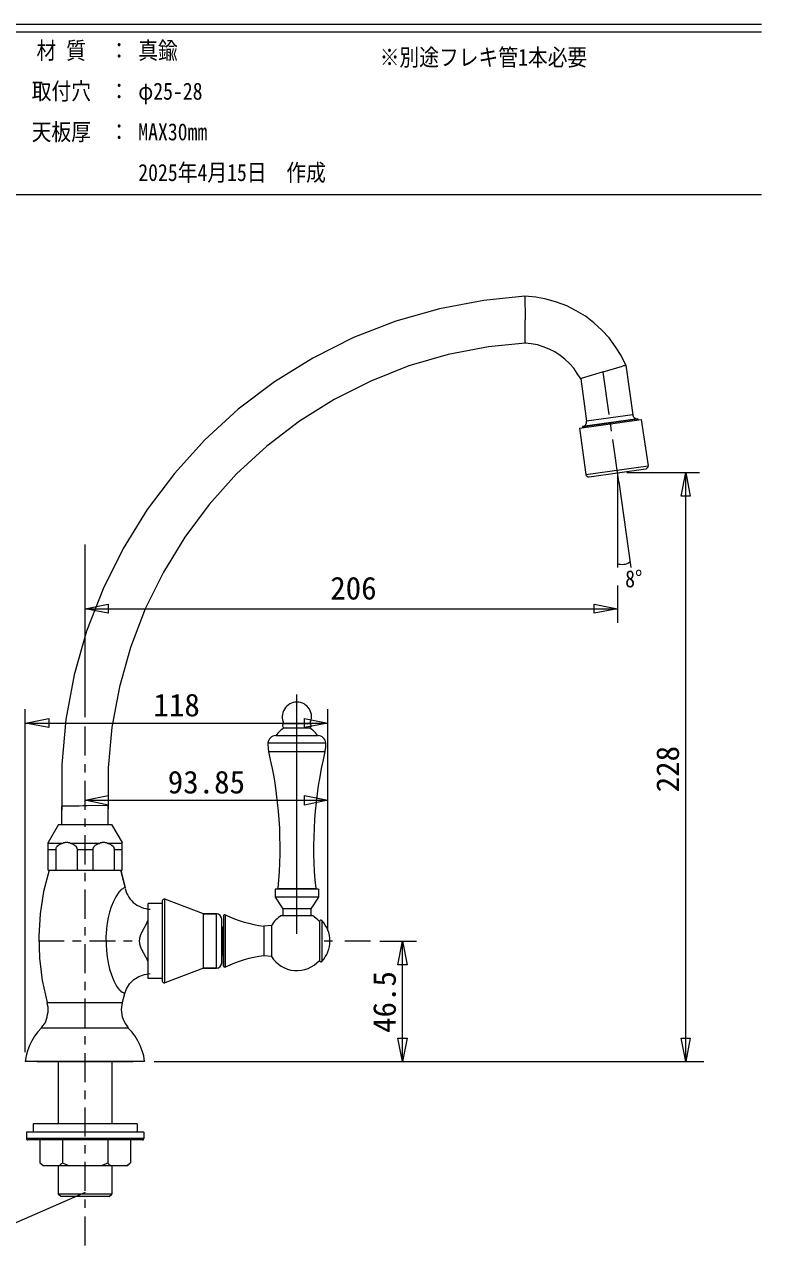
# Model space of a CAD drawing. Units: millimetres, scale not verified. Extents: x -300 to 302, y -412 to 405.
# Drawn here: x 16.3 to 301.5, y -88.9 to 384 of the extents above; entities that cross this region are included whole.
import ezdxf
from ezdxf.enums import TextEntityAlignment as Align

# ---------------------------------------------------------------- set-up
doc = ezdxf.new("R2010")
doc.units = ezdxf.units.MM
doc.header["$LTSCALE"] = 3
doc.layers.add('0-0', color=7, linetype='Continuous', lineweight=18)
doc.layers.add('F-0', color=7, linetype='Continuous', lineweight=15)
doc.styles.add('ＭＳ ゴシック', font='')
doc.styles.get('ＭＳ ゴシック').set_extended_font_data('MS Gothic')

msp = doc.modelspace()

# ---------------------------------------------------------------- linework, layer by layer
at = {"layer": '0-0'}
for p, q in [((194.094, 277.148), (176.949, 273.948)), ((209.894, 278.735), (194.094, 277.148)), ((176.949, 273.948), (160.032, 269.147)), ((210.047, 260.904), (210.047, 269.667)), ((160.032, 269.147), (143.649, 262.747)), ((143.649, 262.747), (127.876, 254.822)), ((210.046, 260.6), (195.845, 259.234)), ((210.046, 260.904), (210.046, 260.6)), ((180.3, 256.186), (165.06, 251.767)), ((195.845, 259.234), (180.3, 256.186)), ((127.876, 254.822), (113.017, 245.602)), ((165.06, 251.767), (150.278, 245.899)), ((240.222, 249.474), (247.766, 251.684)), ((248.985, 252.065), (251.728, 232.863)), ((231.535, 246.807), (233.821, 230.348)), ((240.222, 249.474), (231.764, 246.884)), ((242.585, 233.015), (240.299, 249.398)), ((113.017, 245.602), (98.996, 235.01)), ((150.278, 245.899), (136.104, 238.736)), ((136.104, 238.736), (122.693, 230.354)), ((98.996, 235.01), (86.118, 223.123)), ((251.728, 232.863), (233.821, 230.348)), ((122.693, 230.354), (110.044, 220.677)), ((231.078, 227.681), (255.005, 231.034)), ((231.078, 227.681), (233.592, 209.698)), ((253.709, 231.263), (232.221, 228.291)), ((232.221, 228.291), (232.297, 227.834)), ((232.526, 228.291), (253.481, 231.263)), ((232.602, 227.91), (232.526, 228.291)), ((243.499, 226.538), (243.042, 229.815)), ((253.557, 230.805), (253.481, 231.263)), ((253.709, 231.263), (253.785, 230.805)), ((255.005, 231.034), (257.596, 213.051)), ((86.118, 223.123), (74.307, 210.169)), ((246.242, 206.955), (243.956, 223.338)), ((110.044, 220.677), (98.385, 209.933)), ((233.592, 209.698), (257.595, 213.051)), ((74.307, 210.169), (63.716, 196.148)), ((98.385, 209.933), (87.794, 198.122)), ((234.812, 208.86), (256.757, 211.908)), ((249.366, 210.46), (277.56, 210.46)), ((272.226, -17.541), (272.226, 210.46)), ((63.716, 196.148), (54.495, 181.136)), ((87.794, 198.122), (78.269, 185.473)), ((78.269, 185.473), (70.039, 171.909)), ((39.79, 115.809), (39.79, 182.637)), ((54.495, 181.136), (46.723, 165.439)), ((70.039, 171.909), (62.952, 157.66)), ((245.785, 166.685), (245.785, 152.327)), ((46.723, 165.439), (40.322, 149.056)), ((39.79, 157.661), (245.785, 157.661)), ((62.952, 157.66), (57.314, 142.801)), ((40.322, 149.056), (35.522, 132.14)), ((57.314, 142.801), (53.046, 127.561)), ((35.522, 132.14), (32.321, 114.919)), ((53.046, 127.561), (50.075, 111.94)), ((32.321, 114.919), (30.721, 97.393)), ((16.625, 113.447), (129.096, 113.447)), ((39.79, 100.95), (39.79, 112.152)), ((50.075, 111.94), (48.703, 96.166)), ((116.637, 113.299), (126.737, 113.299)), ((116.837, 111.599), (126.537, 111.599)), ((110.508, 105.782), (132.866, 105.782)), ((113.502, 108.599), (129.872, 108.599)), ((110.799, 102.475), (132.576, 102.475)), ((30.721, 97.393), (30.721, 79.79)), ((39.79, 94.397), (39.79, 97.598)), ((48.703, 96.166), (48.703, 80.24)), ((39.79, 79.843), (39.79, 91.121)), ((30.722, 74.204), (30.722, 81.215)), ((39.79, 83.577), (129.096, 83.577)), ((48.705, 74.204), (48.705, 81.672)), ((39.79, 73.29), (39.79, 76.566)), ((29.426, 74.204), (25.388, 67.194)), ((29.426, 74.204), (50, 74.204)), ((50, 74.204), (54.115, 67.194)), ((25.388, 56.526), (25.388, 67.194)), ((25.388, 66.965), (31.255, 66.965)), ((33.922, 66.965), (45.581, 66.965)), ((39.79, 58.736), (39.79, 70.013)), ((48.248, 66.965), (54.115, 66.965)), ((54.115, 56.526), (54.115, 67.194)), ((25.388, 64.527), (28.436, 64.527)), ((28.436, 64.527), (28.436, 56.526)), ((36.665, 64.527), (36.665, 56.526)), ((36.665, 64.527), (42.761, 64.527)), ((42.761, 64.527), (42.761, 56.526)), ((50.991, 64.527), (50.991, 56.526)), ((50.991, 64.527), (54.115, 64.527)), ((25.388, 56.526), (54.115, 56.526)), ((39.79, 52.259), (39.79, 55.459)), ((53.505, 56.526), (55.182, 49.82)), ((55.182, 49.82), (53.506, 56.526)), ((39.79, 37.704), (39.79, 48.982)), ((130.037, 49.099), (113.337, 49.099)), ((113.337, 49.099), (113.337, 46.099)), ((114.401, 49.373), (128.973, 49.373)), ((130.037, 49.099), (130.037, 46.099)), ((64.087, 14.589), (64.087, 43.589)), ((69.587, 43.589), (64.087, 43.589)), ((69.587, 44.589), (69.587, 13.589)), ((70.604, 12.888), (70.604, 45.29)), ((85.587, 39.589), (70.604, 45.29)), ((130.037, 46.099), (113.337, 46.099)), ((113.337, 46.099), (116.287, 41.599)), ((130.037, 46.099), (127.087, 41.599)), ((85.587, 18.589), (85.587, 39.589)), ((90.587, 18.589), (90.587, 39.589)), ((93.287, 38.747), (93.287, 19.436)), ((94, 39.199), (94, 18.983)), ((115.687, 38.899), (127.687, 38.899)), ((127.087, 41.599), (116.287, 41.599)), ((116.287, 41.599), (116.287, 38.899)), ((127.087, 41.599), (127.087, 38.899)), ((39.79, 31.151), (39.79, 34.428)), ((92.587, 20.589), (92.587, 37.589)), ((92.587, 34.589), (92.787, 34.589)), ((92.587, 34.589), (92.787, 34.589)), ((93.287, 34.089), (92.787, 34.589)), ((92.787, 34.589), (92.787, 23.589)), ((93.286, 19.435), (93.287, 33.474)), ((108.888, 34.839), (108.887, 23.341)), ((111.877, 35.089), (108.888, 34.839)), ((111.877, 35.089), (111.876, 23.091)), ((130.406, 36.587), (130.405, 21.591)), ((130.487, 36.639), (130.487, 21.539)), ((131.351, 36.982), (131.351, 21.196)), ((31.637, 28.959), (21.731, 28.959)), ((38.19, 28.959), (34.913, 28.959)), ((51.449, 28.959), (41.466, 28.959)), ((57.926, 28.959), (54.649, 28.959)), ((135.487, 28.959), (132.286, 28.959)), ((150.204, 28.959), (140.222, 28.959)), ((153.785, 28.959), (168.035, 28.959)), ((162.624, -17.541), (162.624, 28.959)), ((39.79, 16.597), (39.79, 27.875)), ((93.287, 24.089), (92.787, 23.589)), ((92.587, 23.589), (92.787, 23.589)), ((92.587, 23.589), (92.787, 23.589)), ((111.876, 23.091), (108.887, 23.341)), ((69.587, 14.589), (64.087, 14.589)), ((85.587, 18.589), (70.604, 12.888)), ((39.79, 10.044), (39.79, 13.32)), ((25.311, 5.319), (54.115, 5.319)), ((39.79, -4.51), (39.79, 6.843)), ((55.106, 9.129), (54.116, 5.319)), ((55.029, 8.977), (55.106, 9.129)), ((23.025, -4.51), (56.401, -4.51)), ((39.79, -10.987), (39.79, -7.711)), ((62.713, -17.541), (16.716, -17.541)), ((21.12, -17.541), (21.12, -17.769)), ((58.382, -17.769), (21.12, -17.769)), ((29.35, -17.769), (29.35, -41.772)), ((39.79, -25.542), (39.79, -14.34)), ((50.076, -17.769), (50.076, -41.772)), ((58.382, -17.541), (58.382, -17.769)), ((66.46, -17.541), (279.21, -17.541)), ((39.79, -32.171), (39.79, -28.818)), ((39.79, -46.649), (39.79, -35.448)), ((19.673, -41.772), (19.673, -44.973)), ((59.906, -41.772), (19.673, -41.772)), ((59.906, -41.772), (59.906, -44.973)), ((62.421, -44.973), (62.421, -47.411)), ((62.421, -47.411), (17.082, -47.411)), ((61.887, -47.944), (17.539, -47.944)), ((22.263, -47.944), (22.263, -56.86)), ((30.95, -47.944), (30.95, -56.86)), ((39.79, -53.202), (39.79, -50.002)), ((48.476, -47.944), (48.476, -56.86)), ((57.239, -47.944), (57.239, -56.86)), ((39.79, -67.68), (39.79, -56.479)), ((23.33, -57.85), (22.263, -56.86)), ((23.33, -57.85), (56.249, -57.85)), ((29.35, -57.85), (29.35, -68.899)), ((50.076, -57.85), (50.076, -68.899)), ((56.249, -57.85), (57.239, -56.86)), ((39.79, -68.29), (-4.711, -87.721)), ((30.341, -69.89), (29.35, -68.899)), ((50.076, -68.899), (29.35, -68.899)), ((49.086, -69.89), (30.341, -69.89)), ((49.086, -69.89), (50.076, -68.899)), ((39.79, -74.31), (39.79, -71.033)), ((39.79, -88.864), (39.79, -77.586))]:
    msp.add_line(p, q, dxfattribs=at)
at = {"layer": '0-0', "lineweight": 15}
for p, q in [((245.764, 210.381), (245.764, 187.094)), ((246.242, 206.955), (250.919, 173.681)), ((245.764, 187.094), (245.764, 173.681)), ((16.485, -13.959), (16.485, 118.857)), ((133.638, 32.98), (133.638, 118.857)), ((129.096, 113.447), (133.638, 113.447)), ((48.703, 85.405), (48.703, 81.672)), ((129.096, 83.577), (133.638, 83.577)), ((16.716, -17.541), (16.486, -17.541))]:
    msp.add_line(p, q, dxfattribs=at)
at = {"layer": '0-0', "color": 1}
msp.add_line((121.687, 31.813), (121.687, 124.533), dxfattribs=at)
at = {"layer": '0-0'}
for points in [[(248.984, 252.065), (247.155, 255.799), (245.022, 259.228), (242.507, 262.657), (239.764, 265.629), (236.64, 268.524), (233.363, 271.039), (229.782, 273.173), (226.124, 275.001), (222.162, 276.525), (218.123, 277.668), (214.161, 278.354), (209.894, 278.735)], [(209.894, 278.735), (209.894, 278.583), (209.894, 277.668), (209.894, 277.44), (209.894, 276.754), (209.948, 275.161), (210.02, 273.625), (210.066, 272.072), (210.046, 270.429), (210.046, 269.667)], [(225.44, 254.351), (223.535, 255.875), (221.553, 257.171), (219.344, 258.237), (217.058, 259.152), (214.772, 259.914), (212.409, 260.371), (210.047, 260.6)], [(231.534, 246.807), (230.239, 248.865), (228.867, 250.846), (227.191, 252.675), (225.438, 254.351)], [(248.984, 252.065), (248.908, 252.065), (248.756, 251.913), (248.603, 251.913), (248.527, 251.837), (248.298, 251.837), (248.146, 251.76), (247.994, 251.76), (247.765, 251.684)], [(231.763, 246.884), (231.763, 246.807), (231.534, 246.807)], [(251.729, 232.863), (251.729, 232.634), (251.729, 232.558), (251.805, 232.406), (251.881, 232.177), (251.957, 232.101), (252.11, 231.948), (252.186, 231.796), (252.262, 231.72), (252.414, 231.644), (252.567, 231.567), (252.719, 231.491), (252.795, 231.339), (253.024, 231.263), (253.176, 231.263), (253.329, 231.263), (253.481, 231.263)], [(232.221, 228.291), (232.45, 228.291), (232.602, 228.367), (232.755, 228.367), (232.907, 228.443), (233.06, 228.519), (233.136, 228.596), (233.364, 228.824), (233.441, 228.9), (233.517, 229.053), (233.593, 229.205), (233.669, 229.358), (233.669, 229.51), (233.822, 229.662), (233.822, 229.815), (233.822, 229.967), (233.822, 230.196), (233.822, 230.348)], [(256.758, 211.908), (256.834, 211.984), (256.91, 211.984), (256.986, 212.06), (257.139, 212.06), (257.215, 212.136), (257.291, 212.136), (257.291, 212.289), (257.367, 212.365), (257.444, 212.441), (257.444, 212.517), (257.596, 212.594), (257.596, 212.746), (257.596, 212.822), (257.596, 212.898), (257.596, 212.975), (257.596, 213.051)], [(233.593, 209.698), (233.593, 209.622), (233.593, 209.546), (233.669, 209.393), (233.669, 209.317), (233.822, 209.317), (233.822, 209.241), (233.898, 209.165), (233.974, 209.088), (234.05, 208.936), (234.126, 208.936), (234.279, 208.86), (234.355, 208.86), (234.431, 208.86), (234.507, 208.86), (234.584, 208.86), (234.736, 208.86), (234.812, 208.86)], [(30.721, 81.215), (30.797, 81.367), (30.95, 81.367), (31.788, 81.367), (31.864, 81.367), (32.702, 81.367), (34.258, 81.403), (35.843, 81.422), (37.42, 81.452), (38.951, 81.519), (39.789, 81.519), (40.551, 81.519), (47.561, 81.672), (48.476, 81.672), (48.704, 81.672)], [(28.435, 64.527), (28.435, 64.603), (28.511, 64.679), (28.511, 65.06), (28.587, 65.136), (28.587, 65.213), (28.664, 65.365), (28.664, 65.441), (28.816, 65.517), (28.816, 65.594), (28.892, 65.67), (28.968, 65.822), (28.968, 65.898), (29.045, 65.898), (29.121, 65.975), (29.273, 66.051), (29.273, 66.127), (29.349, 66.127), (29.426, 66.279), (29.502, 66.356), (29.578, 66.356), (29.73, 66.432), (29.807, 66.508), (29.883, 66.508), (29.959, 66.584), (30.035, 66.584), (30.188, 66.737), (30.34, 66.737), (30.416, 66.813), (30.492, 66.813), (30.645, 66.889), (30.873, 66.889), (30.95, 66.965), (31.254, 66.965)], [(33.921, 66.965), (33.845, 67.041), (33.236, 67.041), (33.083, 67.194), (32.016, 67.194), (31.864, 67.041), (31.254, 67.041), (31.254, 66.965)], [(33.921, 66.965), (34.074, 66.965), (34.15, 66.889), (34.455, 66.889), (34.531, 66.813), (34.607, 66.813), (34.836, 66.737), (34.912, 66.737), (34.988, 66.584), (35.064, 66.584), (35.212, 66.528), (35.299, 66.488), (35.344, 66.457), (35.394, 66.407), (35.439, 66.376), (35.526, 66.335), (35.674, 66.279), (35.75, 66.127), (35.826, 66.127), (35.903, 66.051), (35.903, 65.975), (35.979, 65.898), (36.131, 65.898), (36.131, 65.822), (36.207, 65.67), (36.284, 65.67), (36.284, 65.594), (36.36, 65.517), (36.36, 65.441), (36.436, 65.365), (36.436, 65.136), (36.588, 65.136), (36.588, 65.06), (36.594, 64.891), (36.626, 64.832), (36.659, 64.773), (36.665, 64.603), (36.665, 64.527)], [(42.761, 64.527), (42.837, 64.603), (42.837, 65.06), (42.989, 65.136), (42.989, 65.213), (43.119, 65.514), (43.213, 65.69), (43.348, 65.836), (43.599, 66.051), (43.599, 66.127), (43.675, 66.127), (43.751, 66.279), (43.899, 66.335), (43.986, 66.376), (44.031, 66.407), (44.081, 66.457), (44.126, 66.488), (44.213, 66.528), (44.361, 66.584), (44.437, 66.584), (44.513, 66.737), (44.666, 66.737), (44.818, 66.813), (44.894, 66.813), (44.97, 66.889), (45.275, 66.889), (45.351, 66.965), (45.58, 66.965)], [(48.247, 66.965), (48.171, 67.041), (47.637, 67.041), (47.409, 67.194), (47.256, 67.194), (46.494, 67.194), (46.342, 67.194), (46.266, 67.041), (45.58, 67.041), (45.58, 66.965)], [(48.247, 66.965), (48.476, 66.965), (48.552, 66.889), (48.78, 66.889), (48.933, 66.813), (49.009, 66.813), (49.161, 66.737), (49.238, 66.737), (49.39, 66.584), (49.466, 66.584), (49.542, 66.508), (49.619, 66.508), (49.695, 66.432), (49.847, 66.356), (49.923, 66.356), (50, 66.279), (50.076, 66.127), (50.152, 66.127), (50.304, 66.051), (50.304, 65.975), (50.381, 65.898), (50.457, 65.898), (50.457, 65.822), (50.533, 65.67), (50.609, 65.67), (50.609, 65.594), (50.762, 65.517), (50.762, 65.441), (50.838, 65.365), (50.838, 65.136), (50.914, 65.136), (50.914, 64.984), (50.99, 64.908), (50.99, 64.527)], [(25.844, 56.526), (23.634, 48.22), (22.339, 39.609), (21.805, 30.923), (22.034, 22.388), (23.177, 13.778), (25.082, 5.319)], [(55.181, 49.82), (55.181, 49.668), (55.029, 49.668), (54.587, 49.539), (54.281, 49.346), (54.025, 49.143), (53.733, 48.982), (53.505, 48.677), (53.352, 48.677), (53.124, 48.296), (52.743, 47.991), (51.614, 46.218), (50.657, 44.321), (49.861, 42.328), (49.212, 40.265), (48.701, 38.158), (48.313, 36.034), (48.039, 33.918), (47.866, 31.837), (47.79, 30.923), (47.79, 30.161), (47.837, 27.772), (47.984, 25.365), (48.248, 22.957), (48.646, 20.567), (49.193, 18.215), (49.908, 15.918), (50.806, 13.696), (51.905, 11.568), (52.286, 11.111), (52.59, 10.653)], [(55.182, 49.38), (55.487, 48.466), (55.792, 47.628), (56.249, 46.789), (56.706, 46.027), (57.164, 45.342), (57.773, 44.58), (58.383, 43.97), (59.069, 43.437), (59.754, 42.979), (60.593, 42.522), (61.431, 42.141), (62.269, 41.836), (63.183, 41.608), (64.022, 41.455), (64.936, 41.379)], [(90.587, 39.589), (85.587, 39.589), (90.587, 39.589)], [(64.094, 37.367), (64.041, 37.217), (63.985, 37.067), (63.927, 36.918), (63.867, 36.77), (63.806, 36.622), (63.743, 36.475), (63.678, 36.329), (63.612, 36.183), (63.545, 36.038), (63.476, 35.893), (63.406, 35.749), (63.336, 35.606), (63.264, 35.463), (63.191, 35.32), (63.118, 35.178), (63.044, 35.037), (62.969, 34.895), (62.894, 34.754), (62.819, 34.614), (62.743, 34.473), (62.667, 34.333), (62.59, 34.192), (62.513, 34.052), (62.437, 33.912), (62.36, 33.772), (62.283, 33.631), (62.207, 33.491), (62.131, 33.351), (62.055, 33.21), (61.979, 33.069), (61.905, 32.928), (61.831, 32.786), (61.757, 32.644), (61.685, 32.502), (61.614, 32.358), (61.544, 32.215), (61.476, 32.07), (61.409, 31.925), (61.345, 31.779)], [(130.487, 35.489), (130.406, 35.489), (130.487, 35.489)], [(61.345, 31.779), (61.282, 31.632), (61.221, 31.484), (61.162, 31.335), (61.106, 31.185), (61.053, 31.034), (61.003, 30.882), (60.956, 30.729), (60.912, 30.576), (60.872, 30.421), (60.837, 30.265), (60.805, 30.108), (60.778, 29.95), (60.754, 29.791), (60.736, 29.632), (60.722, 29.473), (60.712, 29.313), (60.707, 29.153), (60.708, 28.993), (60.712, 28.833), (60.722, 28.673), (60.736, 28.514), (60.755, 28.355), (60.778, 28.196), (60.805, 28.038), (60.837, 27.882), (60.873, 27.726), (60.913, 27.571), (60.956, 27.417), (61.003, 27.264), (61.053, 27.112), (61.106, 26.961), (61.162, 26.811), (61.22, 26.662), (61.281, 26.514), (61.344, 26.367), (61.408, 26.221), (61.475, 26.076), (61.544, 25.931), (61.613, 25.787)], [(61.613, 25.787), (61.685, 25.644), (61.757, 25.502), (61.83, 25.36), (61.905, 25.218), (61.98, 25.077), (62.055, 24.936), (62.132, 24.796), (62.208, 24.656), (62.285, 24.516), (62.363, 24.376), (62.44, 24.236), (62.518, 24.097), (62.595, 23.957), (62.673, 23.817), (62.751, 23.678), (62.828, 23.538), (62.905, 23.398), (62.982, 23.257), (63.058, 23.117), (63.134, 22.976), (63.209, 22.835), (63.283, 22.694), (63.357, 22.552), (63.43, 22.409), (63.502, 22.266), (63.573, 22.123), (63.643, 21.979), (63.712, 21.835), (63.779, 21.69), (63.845, 21.544), (63.909, 21.398), (63.971, 21.251), (64.032, 21.103), (64.091, 20.954)], [(130.487, 22.689), (130.405, 22.689), (130.487, 22.689)], [(55.106, 8.689), (55.791, 10.518), (56.934, 12.499), (58.611, 14.176), (60.516, 15.395), (62.726, 16.157), (64.935, 16.462)], [(64.083, 16.69), (64.083, 16.69), (64.083, 16.69), (64.083, 16.69), (64.083, 16.69), (64.083, 16.69), (64.082, 16.69), (64.082, 16.69), (64.082, 16.69), (64.082, 16.69), (64.082, 16.69), (64.082, 16.69), (64.081, 16.69), (64.081, 16.689), (64.081, 16.689), (64.081, 16.689), (64.081, 16.689), (64.081, 16.689), (64.081, 16.689), (64.08, 16.689), (64.08, 16.689), (64.08, 16.689), (64.08, 16.689), (64.08, 16.689), (64.08, 16.689), (64.079, 16.689), (64.079, 16.689), (64.079, 16.689), (64.079, 16.689), (64.079, 16.689), (64.079, 16.689), (64.078, 16.689), (64.078, 16.689)], [(90.587, 18.589), (85.587, 18.589), (90.587, 18.589)], [(52.667, 10.653), (52.667, 10.577), (52.743, 10.501), (52.743, 10.349), (52.819, 10.349), (52.819, 10.272), (52.895, 10.272), (52.895, 10.196), (53.048, 10.196), (53.048, 10.12)], [(53.124, 10.12), (53.124, 10.044), (53.2, 10.044), (53.276, 9.891), (53.276, 9.815), (53.352, 9.739), (53.505, 9.739), (53.581, 9.663), (53.581, 9.587), (53.657, 9.587), (53.733, 9.434), (53.81, 9.358), (53.962, 9.358), (54.038, 9.282), (54.114, 9.282), (54.114, 9.206), (54.267, 9.206), (54.419, 9.129), (54.572, 9.129), (54.648, 8.977), (55.029, 8.977)], [(22.796, -4.51), (23.406, -3.825), (24.015, -2.986), (24.472, -2.148), (24.777, -1.234), (25.082, -0.319), (25.234, 0.595), (25.463, 1.509), (25.463, 2.5), (25.463, 3.414), (25.234, 4.329), (25.082, 5.319)], [(54.116, 5.319), (53.963, 4.329), (53.811, 3.414), (53.735, 2.5), (53.811, 1.509), (53.963, 0.595), (54.116, -0.319), (54.497, -1.234), (54.878, -2.148), (55.335, -2.986), (55.868, -3.825), (56.402, -4.51)], [(22.887, -4.51), (21.439, -6.111), (20.143, -7.711), (19.077, -9.54), (18.162, -11.368), (17.4, -13.426), (16.867, -15.407), (16.486, -17.541)], [(62.713, -17.541), (62.408, -15.407), (61.875, -13.426), (61.037, -11.368), (60.122, -9.54), (59.055, -7.711), (57.76, -6.111), (56.312, -4.51)], [(62.421, -44.973), (17.082, -44.973), (17.082, -47.411)], [(17.082, -47.411), (17.082, -47.487), (17.082, -47.563), (17.082, -47.716), (17.159, -47.792), (17.235, -47.868), (17.387, -47.868), (17.387, -47.944), (17.463, -47.944), (17.54, -47.944)], [(61.888, -47.944), (61.964, -47.944), (62.04, -47.944), (62.193, -47.868), (62.269, -47.868), (62.269, -47.792), (62.345, -47.792), (62.345, -47.716), (62.345, -47.563), (62.421, -47.563), (62.421, -47.487), (62.421, -47.411)], [(22.263, -56.86), (22.415, -57.012), (22.568, -57.088), (22.644, -57.165), (22.72, -57.317), (22.949, -57.393), (23.025, -57.469), (23.33, -57.774)], [(29.883, -57.85), (29.959, -57.774), (30.035, -57.622), (30.188, -57.546), (30.264, -57.469), (30.34, -57.393), (30.492, -57.317), (30.492, -57.165), (30.721, -57.088), (30.873, -56.936), (30.95, -56.86)], [(30.95, -56.86), (31.178, -56.936), (32.135, -57.343), (33.083, -57.774), (33.236, -57.85)], [(46.266, -57.85), (46.418, -57.774), (47.323, -57.344), (48.247, -56.936), (48.476, -56.86)], [(48.476, -56.86), (48.552, -56.936), (48.826, -57.223), (49.102, -57.433), (49.331, -57.605), (49.466, -57.774), (49.542, -57.85)], [(56.096, -57.774), (56.324, -57.546), (56.4, -57.546), (56.553, -57.393), (56.705, -57.317), (56.781, -57.165), (56.858, -57.088), (56.934, -57.012), (57.162, -56.936), (57.239, -56.86)]]:
    msp.add_lwpolyline(points, dxfattribs=at)
for points in [[(272.225, 210.46), (273.902, 201.392), (270.396, 201.392)], [(39.79, 157.661), (48.705, 159.49), (48.705, 155.985)], [(245.785, 157.661), (236.717, 155.985), (236.717, 159.49)], [(16.715, 113.447), (25.707, 115.276), (25.707, 111.695)], [(133.638, 113.447), (124.647, 111.695), (124.647, 115.276)], [(39.79, 83.577), (48.705, 85.406), (48.705, 81.672)], [(133.638, 83.577), (124.647, 81.672), (124.647, 85.406)], [(162.624, 28.959), (164.377, 19.891), (160.796, 19.891)], [(162.624, -17.541), (160.796, -8.549), (164.377, -8.549)], [(272.225, -17.541), (270.396, -8.549), (273.902, -8.549)]]:
    msp.add_lwpolyline(points, close=True, dxfattribs=at)
at = {"layer": '0-0', "lineweight": 15}
msp.add_arc((247.644, 179.907), 5, 247.91189, 306.37081, dxfattribs=at)
at = {"layer": '0-0'}
for centre, radius, start, end in [((121.71, 115.899), 5.7, 90.22569, 207.13883), ((121.665, 115.899), 5.7, 332.86117, 89.77431), ((120.572, 104.524), 8, 117.82695, 149.37869), ((117.014, 112.481), 0.9, 114.72811, 258.69157), ((126.361, 112.481), 0.9, 281.30843, 65.27189), ((122.803, 104.524), 8, 30.62131, 62.17305), ((121.687, 105.099), 11.2, 176.50238, 193.54653), ((113.502, 105.599), 3, 90, 176.50238), ((129.872, 105.599), 3, 3.49762, 90), ((121.687, 105.099), 11.2, 346.45347, 3.49762), ((-43.292, 65.349), 158.5, 354.21517, 13.54653), ((286.666, 65.349), 158.5, 166.45347, 185.78483), ((117.112, 49.099), 2.725, 174.21517, 180.00319), ((126.262, 49.099), 2.725, 359.99681, 5.78483), ((70.337, 44.589), 0.75, 69.16874, 180), ((90.587, 37.589), 2, 0, 90), ((93.787, 38.747), 0.5, 64.75337, 179.99698), ((115.326, 84.423), 50, 244.75336, 262.60124), ((121.687, 29.088), 11.5, 121.44898, 148.54498), ((121.687, 29.088), 11.5, 40.69966, 58.55102), ((130.987, 36.639), 0.5, 43.34176, 180), ((122.987, 29.089), 11.5, 359.99918, 43.34176), ((122.987, 29.089), 11.5, 316.65824, 0.00082), ((90.587, 20.589), 2, 270, 0), ((93.787, 19.436), 0.5, 180.05199, 295.23932), ((115.32, -26.243), 50, 97.39272, 115.23932), ((121.687, 29.091), 11.5, 211.44898, 319.29429), ((130.987, 21.539), 0.5, 180, 316.65824), ((70.337, 13.589), 0.75, 180, 290.83126)]:
    msp.add_arc(centre, radius, start, end, dxfattribs=at)
at = {"layer": 'F-0'}
for p, q in [((301.542, 384.022), (-299.694, 384.022)), ((301.479, 381.022), (-299.694, 381.022)), ((301.542, 318.022), (-299.694, 318.022))]:
    msp.add_line(p, q, dxfattribs=at)

# ---------------------------------------------------------------- texts
at = {"layer": '0-0', "style": 'ＭＳ ゴシック', "width": 0.85}
for s, p in [('2025年4月15日\u3000作成', (60.306, 321.397)), ('8°', (248.757, 164.073))]:
    msp.add_text(s, height=6.598, dxfattribs=at).set_placement(p, align=Align.BOTTOM_LEFT)
at = {"layer": '0-0', "style": 'ＭＳ ゴシック'}
for s, p in [('206', (134.613, 158.684)), ('118', (66.177, 113.447)), ('93.85', (71.714, 83.577))]:
    msp.add_text(s, height=8.798, dxfattribs=at).set_placement(p, align=Align.BOTTOM_LEFT)
for s, p in [('228', (272.226, 86.665)), ('46.5', (162.624, -6.511))]:
    msp.add_text(s, height=8.798, rotation=90, dxfattribs=at).set_placement(p, align=Align.BOTTOM_LEFT)
at = {"layer": 'F-0', "style": 'ＭＳ ゴシック', "width": 0.85}
for s, p in [('材 質', (20.931, 368.647)), ('：', (49.056, 368.647)), ('真鍮', (60.306, 368.647)), ('※別途フレキ管1本必要', (153.742, 366.022)), ('取付穴', (19.056, 352.897)), ('：', (49.056, 352.897)), ('φ25-28', (60.306, 352.897)), ('天板厚', (19.056, 337.147)), ('：', (49.056, 337.147)), ('MAX30mm', (60.306, 337.147))]:
    msp.add_text(s, height=6.598, dxfattribs=at).set_placement(p, align=Align.BOTTOM_LEFT)

doc.saveas('drawing.dxf')
